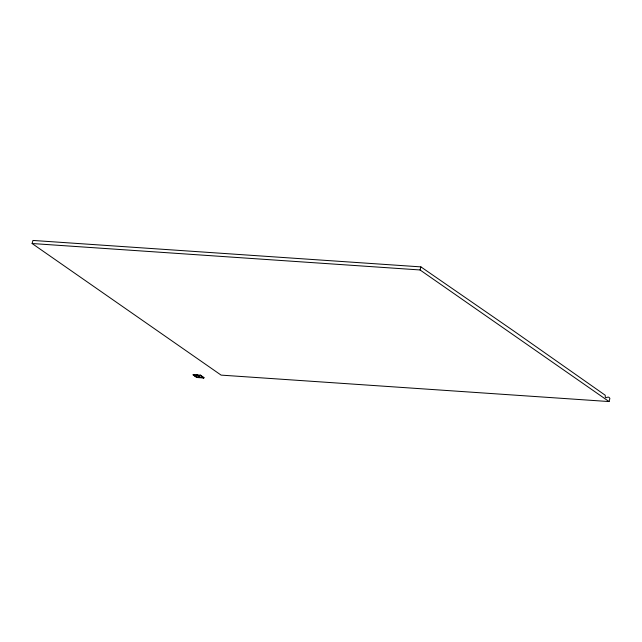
<?xml version="1.0" encoding="UTF-8"?>
<svg xmlns="http://www.w3.org/2000/svg" width="642" height="642" viewBox="0 0 642 642"><rect width="100%" height="100%" fill="white"/><g stroke="black" fill="none" stroke-linecap="round" stroke-linejoin="round"><path stroke-width="0.96" d="M200.416 375.257L203.827 377.978L200.44 375.185L193.226 374.695L194.943 375.883M32.1 243.519L32.959 240.445L420.903 266.887L513.199 330.606L605.237 395.239C604.804 400.953 608.07 394.469 609.9 398.481L609.041 401.555L221.097 375.113L32.1 243.519L420.045 269.961L609.041 401.555M203.827 377.978L196.669 377.488L193.25 374.767M420.045 269.961L420.903 266.887M193.17 375.048L200.336 375.538M200.44 375.185L202.15 376.373M198.547 376.124L196.829 374.944L200.328 377.448M193.21 374.751L196.749 377.199L203.931 377.689L196.653 377.079L195.16 376.027M202.366 376.517L203.859 377.576M198.763 376.276L200.256 377.327"/></g></svg>
